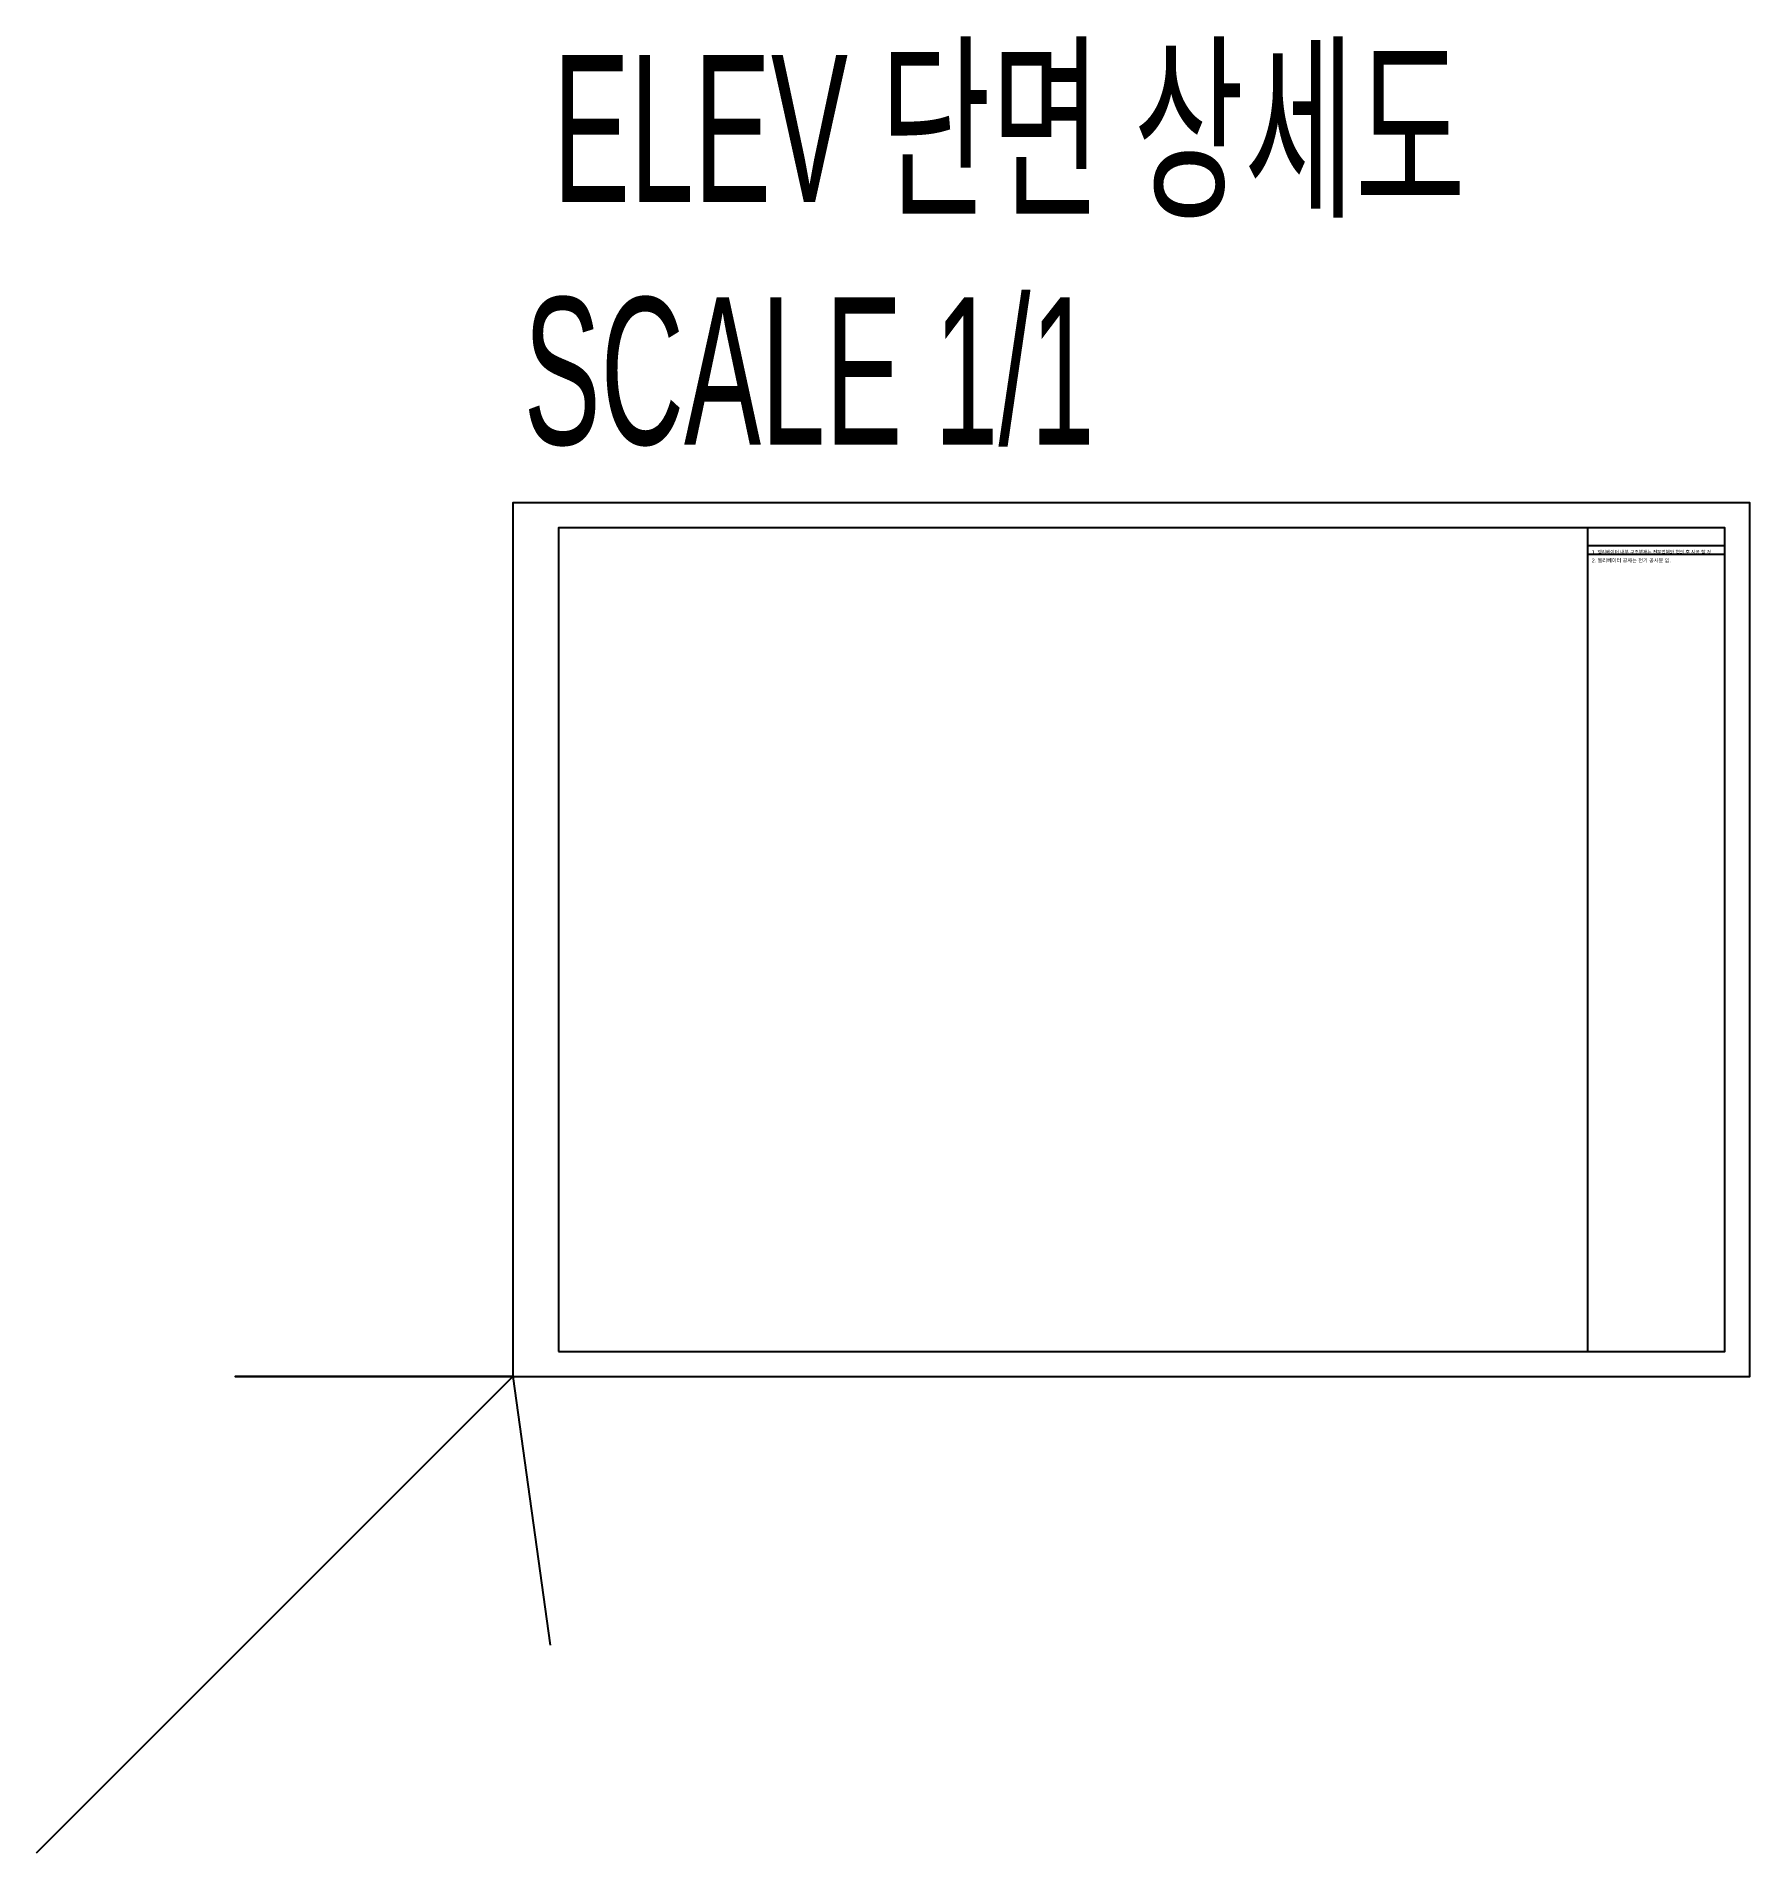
# Model space of a CAD drawing. Extents: x -324 to 841, y -324 to 911.
import ezdxf
from ezdxf.enums import TextEntityAlignment as Align

# ---------------------------------------------------------------- set-up
doc = ezdxf.new("R2010")
doc.units = 0
doc.header["$MEASUREMENT"] = 0
doc.layers.add('A-TEXT-NOTE', color=7, linetype='CONTINUOUS')
doc.layers.add('NOPLOT', color=193, linetype='CONTINUOUS', plot=False)
doc.styles.add('Gtx', font='')
doc.styles.get('Gtx').set_extended_font_data('Dotum')

msp = doc.modelspace()

# ---------------------------------------------------------------- linework, layer by layer
at = {"layer": 'NOPLOT'}
for p, q in [((731, 565), (824, 565)), ((731, 559), (824, 559))]:
    msp.add_line(p, q, dxfattribs=at)
for points in [[(0, 0), (841, 0), (841, 594), (0, 594)], [(31, 17), (824, 17), (824, 577), (31, 577)], [(31, 17), (731, 17), (731, 577), (31, 577)]]:
    msp.add_lwpolyline(points, close=True, dxfattribs=at)
msp.add_lwpolyline([(-324.1, -323.9), (0, 0), (-188.9, 0), (0, 0), (25.3, -182.8)], dxfattribs=at)

# ---------------------------------------------------------------- texts
at = {"layer": 'A-TEXT-NOTE', "color": 3, "style": 'Gtx', "width": 0.6}
for s, p in [('ELEV 단면 상세도', (27.1, 848.4)), ('SCALE 1/1', (7.3, 683.6))]:
    msp.add_text(s, height=100, dxfattribs=at).set_placement(p, align=Align.MIDDLE_LEFT)
at = {"layer": 'A-TEXT-NOTE', "style": 'Gtx', "width": 0.9}
msp.add_text('1. 엘리베이터 내부 구조부재는 전문업체와 협의 후 시공 할 것.', height=2.5, dxfattribs=at).set_placement((733.7, 560.5), align=Align.MIDDLE_LEFT)
at = {"layer": 'A-TEXT-NOTE', "style": 'Gtx'}
msp.add_text('2. 엘리베이터 공사는 전기 공사분 임.', height=2.5, dxfattribs=at).set_placement((733.7, 554.8), align=Align.MIDDLE_LEFT)

doc.saveas('drawing.dxf')
